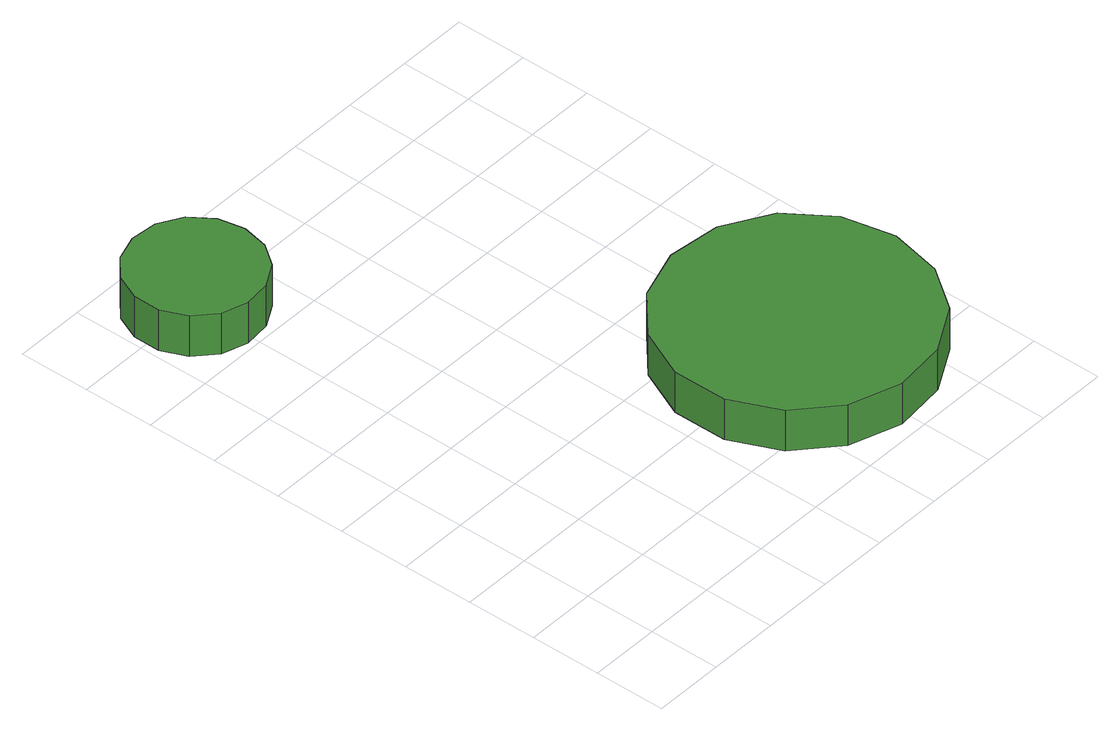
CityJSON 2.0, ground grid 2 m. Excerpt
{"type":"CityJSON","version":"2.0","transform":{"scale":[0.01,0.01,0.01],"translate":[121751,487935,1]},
"CityObjects":{
"tree1":{"type":"SolitaryVegetationObject","attributes":{"function":"something"},"geometry":[{"type":"MultiSurface","lod":"1","boundaries":[[[0,1,2,3,4,5,6,7,8,9,10,11,12,13,14]],[[15,16,17,18,19,20,21,22,23,24,25,26,27,28,29]],[[0,29,28,1]],[[1,28,27,2]],[[2,27,26,3]],[[3,26,25,4]],[[4,25,24,5]],[[5,24,23,6]],[[6,23,22,7]],[[7,22,21,8]],[[8,21,20,9]],[[9,20,19,10]],[[10,19,18,11]],[[11,18,17,12]],[[12,17,16,13]],[[13,16,15,14]],[[14,15,29,0]]]}]},
"tree2":{"type":"SolitaryVegetationObject","attributes":{"function":"something"},"geometry":[{"type":"MultiSurface","lod":"1","boundaries":[[[30,31,32,33,34,35,36,37,38,39,40,41,42,43,44]],[[45,46,47,48,49,50,51,52,53,54,55,56,57,58,59]],[[30,59,58,31]],[[31,58,57,32]],[[32,57,56,33]],[[33,56,55,34]],[[34,55,54,35]],[[35,54,53,36]],[[36,53,52,37]],[[37,52,51,38]],[[38,51,50,39]],[[39,50,49,40]],[[40,49,48,41]],[[41,48,47,42]],[[42,47,46,43]],[[43,46,45,44]],[[44,45,59,30]]]}]}
},
"vertices":[
[382,1600,159],[367,1674,159],[322,1736,159],[256,1774,159],[181,1781,159],[109,1758,159],[52,1707,159],[22,1638,159],[22,1562,159],[52,1493,159],[109,1442,159],[181,1419,159],[256,1426,159],[322,1464,159],[367,1526,159],[367,1526,32],[322,1464,32],[256,1426,32],[181,1419,32],[109,1442,32],[52,1493,32],[22,1562,32],[22,1638,32],[52,1707,32],[109,1758,32],[181,1781,32],[256,1774,32],[322,1736,32],[367,1674,32],[382,1600,32],
[1364,400,164],[1332,548,164],[1244,670,164],[1112,746,164],[962,762,164],[818,715,164],[706,614,164],[644,476,164],[644,324,164],[706,186,164],[818,85,164],[962,38,164],[1112,54,164],[1244,130,164],[1332,252,164],[1332,252,37],[1244,130,37],[1112,54,37],[962,38,37],[818,85,37],[706,186,37],[644,324,37],[644,476,37],[706,614,37],[818,715,37],[962,762,37],[1112,746,37],[1244,670,37],[1332,548,37],[1364,400,37]
]}
